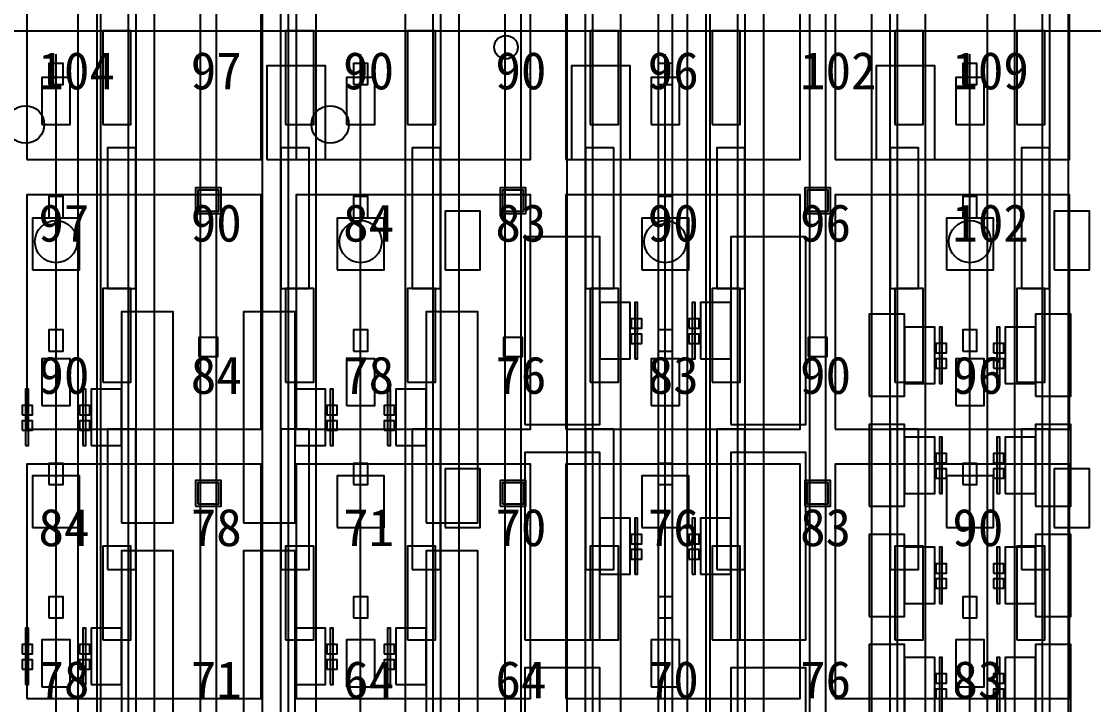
# Model space of a CAD drawing. Header units: metres. Extents: x -1640 to 1560, y -268 to 2338.
# Drawn here: x 228.78 to 274.52, y 1353.24 to 1382.4 of the extents above; entities that cross this region are included whole.
import ezdxf

# ---------------------------------------------------------------- set-up
doc = ezdxf.new("R2010")
doc.units = ezdxf.units.M
for name, color, linetype in [('1F_CHL', 4, 'Continuous'), ('1F_PUMP', 2, 'Continuous'), ('1F_SCR', 3, 'Continuous'), ('1F_STRUCT_COLUMN', 8, 'Continuous'), ('2F_CSF_LATERAL_RACK_CONCEPT', 9, 'Continuous'), ('2F_RFG', 5, 'Continuous'), ('2F_STRUCT_COLUMN', 8, 'Continuous'), ('2F_VMB', 6, 'Continuous'), ('3F_CLEANROOM_OVERHEAD_PIPE_DUCT_CONCEPT', 9, 'Continuous'), ('3F_EHS_EGRESS_DIST_M', 2, 'Continuous'), ('3F_EHS_EXTINGUISHER_HYDRANT_CABINET_CONCEPT', 1, 'Continuous'), ('3F_EHS_GAS_DETECTOR', 6, 'Continuous'), ('3F_EHS_SAFETY_SHOWER_EYEWASH_CONCEPT', 3, 'Continuous'), ('3F_FOUP', 5, 'Continuous'), ('3F_IMP', 1, 'Continuous'), ('3F_METRO', 2, 'Continuous'), ('3F_OHT', 9, 'Continuous'), ('3F_OHTV', 1, 'Continuous'), ('3F_STK', 3, 'Continuous'), ('3F_STRUCT_COLUMN', 8, 'Continuous'), ('3F_TBAR', 6, 'Continuous'), ('3F_WET', 6, 'Continuous'), ('4F_FFU', 1, 'Continuous'), ('4F_STRUCT_PLENUM_TRUSS_CONCEPT', 9, 'Continuous'), ('5F_CHL', 4, 'Continuous'), ('5F_PUMP', 2, 'Continuous'), ('5F_SCR', 3, 'Continuous'), ('5F_STRUCT_COLUMN', 8, 'Continuous'), ('6F_CSF_LATERAL_RACK_CONCEPT', 9, 'Continuous'), ('6F_RFG', 5, 'Continuous'), ('6F_STRUCT_COLUMN', 8, 'Continuous'), ('6F_VMB', 6, 'Continuous'), ('7F_CLEANROOM_OVERHEAD_PIPE_DUCT_CONCEPT', 9, 'Continuous'), ('7F_EHS_EGRESS_DIST_M', 2, 'Continuous'), ('7F_EHS_EXTINGUISHER_HYDRANT_CABINET_CONCEPT', 1, 'Continuous'), ('7F_EHS_GAS_DETECTOR', 6, 'Continuous'), ('7F_EHS_SAFETY_SHOWER_EYEWASH_CONCEPT', 3, 'Continuous'), ('7F_FOUP', 5, 'Continuous'), ('7F_IMP', 1, 'Continuous'), ('7F_METRO', 2, 'Continuous'), ('7F_OHT', 9, 'Continuous'), ('7F_OHTV', 1, 'Continuous'), ('7F_STK', 3, 'Continuous'), ('7F_STRUCT_COLUMN', 8, 'Continuous'), ('7F_TBAR', 6, 'Continuous'), ('7F_WET', 6, 'Continuous'), ('8F_FFU', 1, 'Continuous'), ('8F_STRUCT_PLENUM_TRUSS_CONCEPT', 9, 'Continuous'), ('EHS_TREATED_EXHAUST', 30, 'Continuous'), ('UTIL_ELEC.LV_CONCEPT', 2, 'Continuous'), ('UTIL_PCW.R_CONCEPT', 1, 'Continuous'), ('UTIL_PCW.S_CONCEPT', 6, 'Continuous')]:
    doc.layers.add(name, color=color, linetype=linetype)

msp = doc.modelspace()

# ---------------------------------------------------------------- linework, layer by layer
at = {"layer": '1F_CHL'}
for points in [[(246.85, 1371.8), (248.35, 1371.8), (248.35, 1374.3), (246.85, 1374.3)], [(272.85, 1371.8), (274.35, 1371.8), (274.35, 1374.3), (272.85, 1374.3)], [(246.85, 1360.8), (248.35, 1360.8), (248.35, 1363.3), (246.85, 1363.3)], [(272.85, 1360.8), (274.35, 1360.8), (274.35, 1363.3), (272.85, 1363.3)]]:
    msp.add_lwpolyline(points, close=True, dxfattribs=at)
at = {"layer": '1F_PUMP'}
for points in [[(232.25, 1378), (233.45, 1378), (233.45, 1382), (232.25, 1382)], [(240.05, 1378), (241.25, 1378), (241.25, 1382), (240.05, 1382)], [(245.25, 1378), (246.45, 1378), (246.45, 1382), (245.25, 1382)], [(253.05, 1378), (254.25, 1378), (254.25, 1382), (253.05, 1382)], [(258.25, 1378), (259.45, 1378), (259.45, 1382), (258.25, 1382)], [(266.05, 1378), (267.25, 1378), (267.25, 1382), (266.05, 1382)], [(271.25, 1378), (272.45, 1378), (272.45, 1382), (271.25, 1382)], [(232.25, 1367), (233.45, 1367), (233.45, 1371), (232.25, 1371)], [(240.05, 1367), (241.25, 1367), (241.25, 1371), (240.05, 1371)], [(245.25, 1367), (246.45, 1367), (246.45, 1371), (245.25, 1371)], [(253.05, 1367), (254.25, 1367), (254.25, 1371), (253.05, 1371)], [(258.25, 1367), (259.45, 1367), (259.45, 1371), (258.25, 1371)], [(266.05, 1367), (267.25, 1367), (267.25, 1371), (266.05, 1371)], [(271.25, 1367), (272.45, 1367), (272.45, 1371), (271.25, 1371)], [(232.25, 1356), (233.45, 1356), (233.45, 1360), (232.25, 1360)], [(240.05, 1356), (241.25, 1356), (241.25, 1360), (240.05, 1360)], [(245.25, 1356), (246.45, 1356), (246.45, 1360), (245.25, 1360)], [(253.05, 1356), (254.25, 1356), (254.25, 1360), (253.05, 1360)], [(258.25, 1356), (259.45, 1356), (259.45, 1360), (258.25, 1360)], [(266.05, 1356), (267.25, 1356), (267.25, 1360), (266.05, 1360)], [(271.25, 1356), (272.45, 1356), (272.45, 1360), (271.25, 1360)]]:
    msp.add_lwpolyline(points, close=True, dxfattribs=at)
at = {"layer": '1F_SCR'}
for points in [[(229.25, 1371.8), (231.25, 1371.8), (231.25, 1374), (229.25, 1374)], [(242.25, 1371.8), (244.25, 1371.8), (244.25, 1374), (242.25, 1374)], [(255.25, 1371.8), (257.25, 1371.8), (257.25, 1374), (255.25, 1374)], [(268.25, 1371.8), (270.25, 1371.8), (270.25, 1374), (268.25, 1374)], [(229.25, 1360.8), (231.25, 1360.8), (231.25, 1363), (229.25, 1363)], [(242.25, 1360.8), (244.25, 1360.8), (244.25, 1363), (242.25, 1363)], [(255.25, 1360.8), (257.25, 1360.8), (257.25, 1363), (255.25, 1363)], [(268.25, 1360.8), (270.25, 1360.8), (270.25, 1363), (268.25, 1363)]]:
    msp.add_lwpolyline(points, close=True, dxfattribs=at)
at = {"layer": '1F_STRUCT_COLUMN'}
for points in [[(236.2, 1374.2), (237.3, 1374.2), (237.3, 1375.3), (236.2, 1375.3)], [(249.2, 1374.2), (250.3, 1374.2), (250.3, 1375.3), (249.2, 1375.3)], [(262.2, 1374.2), (263.3, 1374.2), (263.3, 1375.3), (262.2, 1375.3)], [(236.2, 1361.7), (237.3, 1361.7), (237.3, 1362.8), (236.2, 1362.8)], [(249.2, 1361.7), (250.3, 1361.7), (250.3, 1362.8), (249.2, 1362.8)], [(262.2, 1361.7), (263.3, 1361.7), (263.3, 1362.8), (262.2, 1362.8)]]:
    msp.add_lwpolyline(points, close=True, dxfattribs=at)
at = {"layer": '2F_CSF_LATERAL_RACK_CONCEPT'}
for points in [[(233.65, 1310), (234.45, 1310), (234.45, 1460), (233.65, 1460)], [(239.05, 1310), (239.85, 1310), (239.85, 1460), (239.05, 1460)], [(246.65, 1310), (247.45, 1310), (247.45, 1460), (246.65, 1460)], [(252.05, 1310), (252.85, 1310), (252.85, 1460), (252.05, 1460)], [(259.65, 1310), (260.45, 1310), (260.45, 1460), (259.65, 1460)], [(265.05, 1310), (265.85, 1310), (265.85, 1460), (265.05, 1460)], [(272.65, 1310), (273.45, 1310), (273.45, 1460), (272.65, 1460)]]:
    msp.add_lwpolyline(points, close=True, dxfattribs=at)
at = {"layer": '2F_RFG'}
for points in [[(232.45, 1371), (233.65, 1371), (233.65, 1377), (232.45, 1377)], [(239.85, 1371), (241.05, 1371), (241.05, 1377), (239.85, 1377)], [(245.45, 1371), (246.65, 1371), (246.65, 1377), (245.45, 1377)], [(252.85, 1371), (254.05, 1371), (254.05, 1377), (252.85, 1377)], [(258.45, 1371), (259.65, 1371), (259.65, 1377), (258.45, 1377)], [(265.85, 1371), (267.05, 1371), (267.05, 1377), (265.85, 1377)], [(271.45, 1371), (272.65, 1371), (272.65, 1377), (271.45, 1377)], [(232.45, 1359), (233.65, 1359), (233.65, 1365), (232.45, 1365)], [(239.85, 1359), (241.05, 1359), (241.05, 1365), (239.85, 1365)], [(245.45, 1359), (246.65, 1359), (246.65, 1365), (245.45, 1365)], [(252.85, 1359), (254.05, 1359), (254.05, 1365), (252.85, 1365)], [(258.45, 1359), (259.65, 1359), (259.65, 1365), (258.45, 1365)], [(265.85, 1359), (267.05, 1359), (267.05, 1365), (265.85, 1365)], [(271.45, 1359), (272.65, 1359), (272.65, 1365), (271.45, 1365)]]:
    msp.add_lwpolyline(points, close=True, dxfattribs=at)
at = {"layer": '2F_STRUCT_COLUMN'}
for points in [[(236.3, 1374.3), (237.2, 1374.3), (237.2, 1375.2), (236.3, 1375.2)], [(249.3, 1374.3), (250.2, 1374.3), (250.2, 1375.2), (249.3, 1375.2)], [(262.3, 1374.3), (263.2, 1374.3), (263.2, 1375.2), (262.3, 1375.2)], [(236.3, 1361.8), (237.2, 1361.8), (237.2, 1362.7), (236.3, 1362.7)], [(249.3, 1361.8), (250.2, 1361.8), (250.2, 1362.7), (249.3, 1362.7)], [(262.3, 1361.8), (263.2, 1361.8), (263.2, 1362.7), (262.3, 1362.7)]]:
    msp.add_lwpolyline(points, close=True, dxfattribs=at)
at = {"layer": '2F_VMB'}
for points in [[(229.65, 1378), (230.85, 1378), (230.85, 1380), (229.65, 1380)], [(242.65, 1378), (243.85, 1378), (243.85, 1380), (242.65, 1380)], [(255.65, 1378), (256.85, 1378), (256.85, 1380), (255.65, 1380)], [(268.65, 1378), (269.85, 1378), (269.85, 1380), (268.65, 1380)], [(229.65, 1366), (230.85, 1366), (230.85, 1368), (229.65, 1368)], [(242.65, 1366), (243.85, 1366), (243.85, 1368), (242.65, 1368)], [(255.65, 1366), (256.85, 1366), (256.85, 1368), (255.65, 1368)], [(268.65, 1366), (269.85, 1366), (269.85, 1368), (268.65, 1368)], [(229.65, 1354), (230.85, 1354), (230.85, 1356), (229.65, 1356)], [(242.65, 1354), (243.85, 1354), (243.85, 1356), (242.65, 1356)], [(255.65, 1354), (256.85, 1354), (256.85, 1356), (255.65, 1356)], [(268.65, 1354), (269.85, 1354), (269.85, 1356), (268.65, 1356)]]:
    msp.add_lwpolyline(points, close=True, dxfattribs=at)
at = {"layer": '3F_CLEANROOM_OVERHEAD_PIPE_DUCT_CONCEPT'}
for points in [[(232.15, 1309), (233.35, 1309), (233.35, 1461), (232.15, 1461)], [(240.15, 1309), (241.35, 1309), (241.35, 1461), (240.15, 1461)], [(245.15, 1309), (246.35, 1309), (246.35, 1461), (245.15, 1461)], [(253.15, 1309), (254.35, 1309), (254.35, 1461), (253.15, 1461)], [(258.15, 1309), (259.35, 1309), (259.35, 1461), (258.15, 1461)], [(266.15, 1309), (267.35, 1309), (267.35, 1461), (266.15, 1461)], [(271.15, 1309), (272.35, 1309), (272.35, 1461), (271.15, 1461)]]:
    msp.add_lwpolyline(points, close=True, dxfattribs=at)
at = {"layer": '3F_EHS_EXTINGUISHER_HYDRANT_CABINET_CONCEPT'}
msp.add_circle((249.45, 1381.3), 0.5, dxfattribs=at)
at = {"layer": '3F_EHS_GAS_DETECTOR'}
for centre in [(230.25, 1373), (243.25, 1373), (256.25, 1373), (269.25, 1373)]:
    msp.add_circle(centre, 0.9, dxfattribs=at)
at = {"layer": '3F_EHS_SAFETY_SHOWER_EYEWASH_CONCEPT'}
for centre in [(228.95, 1378), (241.95, 1378)]:
    msp.add_circle(centre, 0.8, dxfattribs=at)
at = {"layer": '3F_FOUP'}
for points in [[(254.8, 1369.3), (255.25, 1369.3), (255.25, 1369.7), (254.8, 1369.7)], [(257.25, 1369.3), (257.7, 1369.3), (257.7, 1369.7), (257.25, 1369.7)], [(254.8, 1368.65), (255.25, 1368.65), (255.25, 1369.05), (254.8, 1369.05)], [(257.25, 1368.65), (257.7, 1368.65), (257.7, 1369.05), (257.25, 1369.05)], [(267.8, 1368.25), (268.25, 1368.25), (268.25, 1368.65), (267.8, 1368.65)], [(270.25, 1368.25), (270.7, 1368.25), (270.7, 1368.65), (270.25, 1368.65)], [(267.8, 1367.6), (268.25, 1367.6), (268.25, 1368), (267.8, 1368)], [(270.25, 1367.6), (270.7, 1367.6), (270.7, 1368), (270.25, 1368)], [(228.8, 1365.6), (229.25, 1365.6), (229.25, 1366), (228.8, 1366)], [(231.25, 1365.6), (231.7, 1365.6), (231.7, 1366), (231.25, 1366)], [(241.8, 1365.6), (242.25, 1365.6), (242.25, 1366), (241.8, 1366)], [(244.25, 1365.6), (244.7, 1365.6), (244.7, 1366), (244.25, 1366)], [(228.8, 1364.95), (229.25, 1364.95), (229.25, 1365.35), (228.8, 1365.35)], [(231.25, 1364.95), (231.7, 1364.95), (231.7, 1365.35), (231.25, 1365.35)], [(241.8, 1364.95), (242.25, 1364.95), (242.25, 1365.35), (241.8, 1365.35)], [(244.25, 1364.95), (244.7, 1364.95), (244.7, 1365.35), (244.25, 1365.35)], [(267.8, 1363.55), (268.25, 1363.55), (268.25, 1363.95), (267.8, 1363.95)], [(270.25, 1363.55), (270.7, 1363.55), (270.7, 1363.95), (270.25, 1363.95)], [(267.8, 1362.9), (268.25, 1362.9), (268.25, 1363.3), (267.8, 1363.3)], [(270.25, 1362.9), (270.7, 1362.9), (270.7, 1363.3), (270.25, 1363.3)], [(254.8, 1360.1), (255.25, 1360.1), (255.25, 1360.5), (254.8, 1360.5)], [(257.25, 1360.1), (257.7, 1360.1), (257.7, 1360.5), (257.25, 1360.5)], [(254.8, 1359.45), (255.25, 1359.45), (255.25, 1359.85), (254.8, 1359.85)], [(257.25, 1359.45), (257.7, 1359.45), (257.7, 1359.85), (257.25, 1359.85)], [(267.8, 1358.85), (268.25, 1358.85), (268.25, 1359.25), (267.8, 1359.25)], [(270.25, 1358.85), (270.7, 1358.85), (270.7, 1359.25), (270.25, 1359.25)], [(267.8, 1358.2), (268.25, 1358.2), (268.25, 1358.6), (267.8, 1358.6)], [(270.25, 1358.2), (270.7, 1358.2), (270.7, 1358.6), (270.25, 1358.6)], [(228.8, 1355.4), (229.25, 1355.4), (229.25, 1355.8), (228.8, 1355.8)], [(231.25, 1355.4), (231.7, 1355.4), (231.7, 1355.8), (231.25, 1355.8)], [(241.8, 1355.4), (242.25, 1355.4), (242.25, 1355.8), (241.8, 1355.8)], [(244.25, 1355.4), (244.7, 1355.4), (244.7, 1355.8), (244.25, 1355.8)], [(228.8, 1354.75), (229.25, 1354.75), (229.25, 1355.15), (228.8, 1355.15)], [(231.25, 1354.75), (231.7, 1354.75), (231.7, 1355.15), (231.25, 1355.15)], [(241.8, 1354.75), (242.25, 1354.75), (242.25, 1355.15), (241.8, 1355.15)], [(244.25, 1354.75), (244.7, 1354.75), (244.7, 1355.15), (244.25, 1355.15)], [(267.8, 1354.15), (268.25, 1354.15), (268.25, 1354.55), (267.8, 1354.55)], [(270.25, 1354.15), (270.7, 1354.15), (270.7, 1354.55), (270.25, 1354.55)], [(267.8, 1353.5), (268.25, 1353.5), (268.25, 1353.9), (267.8, 1353.9)], [(270.25, 1353.5), (270.7, 1353.5), (270.7, 1353.9), (270.25, 1353.9)]]:
    msp.add_lwpolyline(points, close=True, dxfattribs=at)
at = {"layer": '3F_IMP'}
for points in [[(250.25, 1365.2), (253.45, 1365.2), (253.45, 1373.2), (250.25, 1373.2)], [(259.05, 1365.2), (262.25, 1365.2), (262.25, 1373.2), (259.05, 1373.2)], [(253.45, 1368), (254.75, 1368), (254.75, 1370.4), (253.45, 1370.4)], [(257.75, 1368), (259.05, 1368), (259.05, 1370.4), (257.75, 1370.4)], [(250.25, 1356), (253.45, 1356), (253.45, 1364), (250.25, 1364)], [(259.05, 1356), (262.25, 1356), (262.25, 1364), (259.05, 1364)], [(253.45, 1358.8), (254.75, 1358.8), (254.75, 1361.2), (253.45, 1361.2)], [(257.75, 1358.8), (259.05, 1358.8), (259.05, 1361.2), (257.75, 1361.2)], [(250.25, 1346.8), (253.45, 1346.8), (253.45, 1354.8), (250.25, 1354.8)], [(259.05, 1346.8), (262.25, 1346.8), (262.25, 1354.8), (259.05, 1354.8)]]:
    msp.add_lwpolyline(points, close=True, dxfattribs=at)
at = {"layer": '3F_METRO'}
for points in [[(264.95, 1366.4), (266.45, 1366.4), (266.45, 1369.9), (264.95, 1369.9)], [(272.05, 1366.4), (273.55, 1366.4), (273.55, 1369.9), (272.05, 1369.9)], [(266.45, 1366.95), (267.75, 1366.95), (267.75, 1369.35), (266.45, 1369.35)], [(270.75, 1366.95), (272.05, 1366.95), (272.05, 1369.35), (270.75, 1369.35)], [(264.95, 1361.7), (266.45, 1361.7), (266.45, 1365.2), (264.95, 1365.2)], [(272.05, 1361.7), (273.55, 1361.7), (273.55, 1365.2), (272.05, 1365.2)], [(266.45, 1362.25), (267.75, 1362.25), (267.75, 1364.65), (266.45, 1364.65)], [(270.75, 1362.25), (272.05, 1362.25), (272.05, 1364.65), (270.75, 1364.65)], [(264.95, 1357), (266.45, 1357), (266.45, 1360.5), (264.95, 1360.5)], [(272.05, 1357), (273.55, 1357), (273.55, 1360.5), (272.05, 1360.5)], [(266.45, 1357.55), (267.75, 1357.55), (267.75, 1359.95), (266.45, 1359.95)], [(270.75, 1357.55), (272.05, 1357.55), (272.05, 1359.95), (270.75, 1359.95)], [(264.95, 1352.3), (266.45, 1352.3), (266.45, 1355.8), (264.95, 1355.8)], [(272.05, 1352.3), (273.55, 1352.3), (273.55, 1355.8), (272.05, 1355.8)], [(266.45, 1352.85), (267.75, 1352.85), (267.75, 1355.25), (266.45, 1355.25)], [(270.75, 1352.85), (272.05, 1352.85), (272.05, 1355.25), (270.75, 1355.25)]]:
    msp.add_lwpolyline(points, close=True, dxfattribs=at)
at = {"layer": '3F_OHT'}
for p, q in [((230.25, 1309), (230.25, 1381)), ((243.25, 1309), (243.25, 1381)), ((256.25, 1309), (256.25, 1381)), ((269.25, 1309), (269.25, 1381))]:
    msp.add_line(p, q, dxfattribs=at)
at = {"layer": '3F_OHTV'}
for points in [[(229.95, 1379.71), (230.55, 1379.71), (230.55, 1380.61), (229.95, 1380.61)], [(242.95, 1379.71), (243.55, 1379.71), (243.55, 1380.61), (242.95, 1380.61)], [(255.95, 1379.71), (256.55, 1379.71), (256.55, 1380.61), (255.95, 1380.61)], [(268.95, 1379.71), (269.55, 1379.71), (269.55, 1380.61), (268.95, 1380.61)], [(229.95, 1374.02), (230.55, 1374.02), (230.55, 1374.92), (229.95, 1374.92)], [(242.95, 1374.02), (243.55, 1374.02), (243.55, 1374.92), (242.95, 1374.92)], [(255.95, 1374.02), (256.55, 1374.02), (256.55, 1374.92), (255.95, 1374.92)], [(268.95, 1374.02), (269.55, 1374.02), (269.55, 1374.92), (268.95, 1374.92)], [(229.95, 1368.33), (230.55, 1368.33), (230.55, 1369.23), (229.95, 1369.23)], [(242.95, 1368.33), (243.55, 1368.33), (243.55, 1369.23), (242.95, 1369.23)], [(255.95, 1368.33), (256.55, 1368.33), (256.55, 1369.23), (255.95, 1369.23)], [(268.95, 1368.33), (269.55, 1368.33), (269.55, 1369.23), (268.95, 1369.23)], [(229.95, 1362.63), (230.55, 1362.63), (230.55, 1363.53), (229.95, 1363.53)], [(242.95, 1362.63), (243.55, 1362.63), (243.55, 1363.53), (242.95, 1363.53)], [(255.95, 1362.63), (256.55, 1362.63), (256.55, 1363.53), (255.95, 1363.53)], [(268.95, 1362.63), (269.55, 1362.63), (269.55, 1363.53), (268.95, 1363.53)], [(229.95, 1356.94), (230.55, 1356.94), (230.55, 1357.84), (229.95, 1357.84)], [(242.95, 1356.94), (243.55, 1356.94), (243.55, 1357.84), (242.95, 1357.84)], [(255.95, 1356.94), (256.55, 1356.94), (256.55, 1357.84), (255.95, 1357.84)], [(268.95, 1356.94), (269.55, 1356.94), (269.55, 1357.84), (268.95, 1357.84)]]:
    msp.add_lwpolyline(points, close=True, dxfattribs=at)
at = {"layer": '3F_STK'}
for points in [[(239.25, 1376.5), (241.75, 1376.5), (241.75, 1380.5), (239.25, 1380.5)], [(252.25, 1376.5), (254.75, 1376.5), (254.75, 1380.5), (252.25, 1380.5)], [(265.25, 1376.5), (267.75, 1376.5), (267.75, 1380.5), (265.25, 1380.5)]]:
    msp.add_lwpolyline(points, close=True, dxfattribs=at)
at = {"layer": '3F_STRUCT_COLUMN'}
for points in [[(236.35, 1368.1), (237.15, 1368.1), (237.15, 1368.9), (236.35, 1368.9)], [(249.35, 1368.1), (250.15, 1368.1), (250.15, 1368.9), (249.35, 1368.9)], [(262.35, 1368.1), (263.15, 1368.1), (263.15, 1368.9), (262.35, 1368.9)]]:
    msp.add_lwpolyline(points, close=True, dxfattribs=at)
at = {"layer": '3F_TBAR'}
for points in [[(254.95, 1368), (255.07, 1368), (255.07, 1370.4), (254.95, 1370.4)], [(257.4, 1368), (257.52, 1368), (257.52, 1370.4), (257.4, 1370.4)], [(267.95, 1366.95), (268.07, 1366.95), (268.07, 1369.35), (267.95, 1369.35)], [(270.4, 1366.95), (270.52, 1366.95), (270.52, 1369.35), (270.4, 1369.35)], [(228.95, 1364.3), (229.07, 1364.3), (229.07, 1366.7), (228.95, 1366.7)], [(231.4, 1364.3), (231.52, 1364.3), (231.52, 1366.7), (231.4, 1366.7)], [(241.95, 1364.3), (242.07, 1364.3), (242.07, 1366.7), (241.95, 1366.7)], [(244.4, 1364.3), (244.52, 1364.3), (244.52, 1366.7), (244.4, 1366.7)], [(267.95, 1362.25), (268.07, 1362.25), (268.07, 1364.65), (267.95, 1364.65)], [(270.4, 1362.25), (270.52, 1362.25), (270.52, 1364.65), (270.4, 1364.65)], [(254.95, 1358.8), (255.07, 1358.8), (255.07, 1361.2), (254.95, 1361.2)], [(257.4, 1358.8), (257.52, 1358.8), (257.52, 1361.2), (257.4, 1361.2)], [(267.95, 1357.55), (268.07, 1357.55), (268.07, 1359.95), (267.95, 1359.95)], [(270.4, 1357.55), (270.52, 1357.55), (270.52, 1359.95), (270.4, 1359.95)], [(228.95, 1354.1), (229.07, 1354.1), (229.07, 1356.5), (228.95, 1356.5)], [(231.4, 1354.1), (231.52, 1354.1), (231.52, 1356.5), (231.4, 1356.5)], [(241.95, 1354.1), (242.07, 1354.1), (242.07, 1356.5), (241.95, 1356.5)], [(244.4, 1354.1), (244.52, 1354.1), (244.52, 1356.5), (244.4, 1356.5)], [(267.95, 1352.85), (268.07, 1352.85), (268.07, 1355.25), (267.95, 1355.25)], [(270.4, 1352.85), (270.52, 1352.85), (270.52, 1355.25), (270.4, 1355.25)]]:
    msp.add_lwpolyline(points, close=True, dxfattribs=at)
at = {"layer": '3F_WET'}
for points in [[(233.05, 1361), (235.25, 1361), (235.25, 1370), (233.05, 1370)], [(238.25, 1361), (240.45, 1361), (240.45, 1370), (238.25, 1370)], [(246.05, 1361), (248.25, 1361), (248.25, 1370), (246.05, 1370)], [(231.75, 1364.3), (233.05, 1364.3), (233.05, 1366.7), (231.75, 1366.7)], [(240.45, 1364.3), (241.75, 1364.3), (241.75, 1366.7), (240.45, 1366.7)], [(244.75, 1364.3), (246.05, 1364.3), (246.05, 1366.7), (244.75, 1366.7)], [(233.05, 1350.8), (235.25, 1350.8), (235.25, 1359.8), (233.05, 1359.8)], [(238.25, 1350.8), (240.45, 1350.8), (240.45, 1359.8), (238.25, 1359.8)], [(246.05, 1350.8), (248.25, 1350.8), (248.25, 1359.8), (246.05, 1359.8)], [(231.75, 1354.1), (233.05, 1354.1), (233.05, 1356.5), (231.75, 1356.5)], [(240.45, 1354.1), (241.75, 1354.1), (241.75, 1356.5), (240.45, 1356.5)], [(244.75, 1354.1), (246.05, 1354.1), (246.05, 1356.5), (244.75, 1356.5)]]:
    msp.add_lwpolyline(points, close=True, dxfattribs=at)
at = {"layer": '4F_FFU'}
for points in [[(229, 1376.5), (239, 1376.5), (239, 1386.5), (229, 1386.5)], [(240.5, 1376.5), (250.5, 1376.5), (250.5, 1386.5), (240.5, 1386.5)], [(252, 1376.5), (262, 1376.5), (262, 1386.5), (252, 1386.5)], [(263.5, 1376.5), (273.5, 1376.5), (273.5, 1386.5), (263.5, 1386.5)], [(229, 1365), (239, 1365), (239, 1375), (229, 1375)], [(240.5, 1365), (250.5, 1365), (250.5, 1375), (240.5, 1375)], [(252, 1365), (262, 1365), (262, 1375), (252, 1375)], [(263.5, 1365), (273.5, 1365), (273.5, 1375), (263.5, 1375)], [(229, 1353.5), (239, 1353.5), (239, 1363.5), (229, 1363.5)], [(240.5, 1353.5), (250.5, 1353.5), (250.5, 1363.5), (240.5, 1363.5)], [(252, 1353.5), (262, 1353.5), (262, 1363.5), (252, 1363.5)], [(263.5, 1353.5), (273.5, 1353.5), (273.5, 1363.5), (263.5, 1363.5)]]:
    msp.add_lwpolyline(points, close=True, dxfattribs=at)
at = {"layer": '4F_STRUCT_PLENUM_TRUSS_CONCEPT'}
for points in [[(236.4, 1306), (237.1, 1306), (237.1, 1464), (236.4, 1464)], [(249.4, 1306), (250.1, 1306), (250.1, 1464), (249.4, 1464)], [(262.4, 1306), (263.1, 1306), (263.1, 1464), (262.4, 1464)]]:
    msp.add_lwpolyline(points, close=True, dxfattribs=at)
at = {"layer": '5F_CHL'}
for points in [[(246.85, 1371.8), (248.35, 1371.8), (248.35, 1374.3), (246.85, 1374.3)], [(272.85, 1371.8), (274.35, 1371.8), (274.35, 1374.3), (272.85, 1374.3)], [(246.85, 1360.8), (248.35, 1360.8), (248.35, 1363.3), (246.85, 1363.3)], [(272.85, 1360.8), (274.35, 1360.8), (274.35, 1363.3), (272.85, 1363.3)]]:
    msp.add_lwpolyline(points, close=True, dxfattribs=at)
at = {"layer": '5F_PUMP'}
for points in [[(232.25, 1378), (233.45, 1378), (233.45, 1382), (232.25, 1382)], [(240.05, 1378), (241.25, 1378), (241.25, 1382), (240.05, 1382)], [(245.25, 1378), (246.45, 1378), (246.45, 1382), (245.25, 1382)], [(253.05, 1378), (254.25, 1378), (254.25, 1382), (253.05, 1382)], [(258.25, 1378), (259.45, 1378), (259.45, 1382), (258.25, 1382)], [(266.05, 1378), (267.25, 1378), (267.25, 1382), (266.05, 1382)], [(271.25, 1378), (272.45, 1378), (272.45, 1382), (271.25, 1382)], [(232.25, 1367), (233.45, 1367), (233.45, 1371), (232.25, 1371)], [(240.05, 1367), (241.25, 1367), (241.25, 1371), (240.05, 1371)], [(245.25, 1367), (246.45, 1367), (246.45, 1371), (245.25, 1371)], [(253.05, 1367), (254.25, 1367), (254.25, 1371), (253.05, 1371)], [(258.25, 1367), (259.45, 1367), (259.45, 1371), (258.25, 1371)], [(266.05, 1367), (267.25, 1367), (267.25, 1371), (266.05, 1371)], [(271.25, 1367), (272.45, 1367), (272.45, 1371), (271.25, 1371)], [(232.25, 1356), (233.45, 1356), (233.45, 1360), (232.25, 1360)], [(240.05, 1356), (241.25, 1356), (241.25, 1360), (240.05, 1360)], [(245.25, 1356), (246.45, 1356), (246.45, 1360), (245.25, 1360)], [(253.05, 1356), (254.25, 1356), (254.25, 1360), (253.05, 1360)], [(258.25, 1356), (259.45, 1356), (259.45, 1360), (258.25, 1360)], [(266.05, 1356), (267.25, 1356), (267.25, 1360), (266.05, 1360)], [(271.25, 1356), (272.45, 1356), (272.45, 1360), (271.25, 1360)]]:
    msp.add_lwpolyline(points, close=True, dxfattribs=at)
at = {"layer": '5F_SCR'}
for points in [[(229.25, 1371.8), (231.25, 1371.8), (231.25, 1374), (229.25, 1374)], [(242.25, 1371.8), (244.25, 1371.8), (244.25, 1374), (242.25, 1374)], [(255.25, 1371.8), (257.25, 1371.8), (257.25, 1374), (255.25, 1374)], [(268.25, 1371.8), (270.25, 1371.8), (270.25, 1374), (268.25, 1374)], [(229.25, 1360.8), (231.25, 1360.8), (231.25, 1363), (229.25, 1363)], [(242.25, 1360.8), (244.25, 1360.8), (244.25, 1363), (242.25, 1363)], [(255.25, 1360.8), (257.25, 1360.8), (257.25, 1363), (255.25, 1363)], [(268.25, 1360.8), (270.25, 1360.8), (270.25, 1363), (268.25, 1363)]]:
    msp.add_lwpolyline(points, close=True, dxfattribs=at)
at = {"layer": '5F_STRUCT_COLUMN'}
for points in [[(236.2, 1374.2), (237.3, 1374.2), (237.3, 1375.3), (236.2, 1375.3)], [(249.2, 1374.2), (250.3, 1374.2), (250.3, 1375.3), (249.2, 1375.3)], [(262.2, 1374.2), (263.3, 1374.2), (263.3, 1375.3), (262.2, 1375.3)], [(236.2, 1361.7), (237.3, 1361.7), (237.3, 1362.8), (236.2, 1362.8)], [(249.2, 1361.7), (250.3, 1361.7), (250.3, 1362.8), (249.2, 1362.8)], [(262.2, 1361.7), (263.3, 1361.7), (263.3, 1362.8), (262.2, 1362.8)]]:
    msp.add_lwpolyline(points, close=True, dxfattribs=at)
at = {"layer": '6F_CSF_LATERAL_RACK_CONCEPT'}
for points in [[(233.65, 1310), (234.45, 1310), (234.45, 1460), (233.65, 1460)], [(239.05, 1310), (239.85, 1310), (239.85, 1460), (239.05, 1460)], [(246.65, 1310), (247.45, 1310), (247.45, 1460), (246.65, 1460)], [(252.05, 1310), (252.85, 1310), (252.85, 1460), (252.05, 1460)], [(259.65, 1310), (260.45, 1310), (260.45, 1460), (259.65, 1460)], [(265.05, 1310), (265.85, 1310), (265.85, 1460), (265.05, 1460)], [(272.65, 1310), (273.45, 1310), (273.45, 1460), (272.65, 1460)]]:
    msp.add_lwpolyline(points, close=True, dxfattribs=at)
at = {"layer": '6F_RFG'}
for points in [[(232.45, 1371), (233.65, 1371), (233.65, 1377), (232.45, 1377)], [(239.85, 1371), (241.05, 1371), (241.05, 1377), (239.85, 1377)], [(245.45, 1371), (246.65, 1371), (246.65, 1377), (245.45, 1377)], [(252.85, 1371), (254.05, 1371), (254.05, 1377), (252.85, 1377)], [(258.45, 1371), (259.65, 1371), (259.65, 1377), (258.45, 1377)], [(265.85, 1371), (267.05, 1371), (267.05, 1377), (265.85, 1377)], [(271.45, 1371), (272.65, 1371), (272.65, 1377), (271.45, 1377)], [(232.45, 1359), (233.65, 1359), (233.65, 1365), (232.45, 1365)], [(239.85, 1359), (241.05, 1359), (241.05, 1365), (239.85, 1365)], [(245.45, 1359), (246.65, 1359), (246.65, 1365), (245.45, 1365)], [(252.85, 1359), (254.05, 1359), (254.05, 1365), (252.85, 1365)], [(258.45, 1359), (259.65, 1359), (259.65, 1365), (258.45, 1365)], [(265.85, 1359), (267.05, 1359), (267.05, 1365), (265.85, 1365)], [(271.45, 1359), (272.65, 1359), (272.65, 1365), (271.45, 1365)]]:
    msp.add_lwpolyline(points, close=True, dxfattribs=at)
at = {"layer": '6F_STRUCT_COLUMN'}
for points in [[(236.3, 1374.3), (237.2, 1374.3), (237.2, 1375.2), (236.3, 1375.2)], [(249.3, 1374.3), (250.2, 1374.3), (250.2, 1375.2), (249.3, 1375.2)], [(262.3, 1374.3), (263.2, 1374.3), (263.2, 1375.2), (262.3, 1375.2)], [(236.3, 1361.8), (237.2, 1361.8), (237.2, 1362.7), (236.3, 1362.7)], [(249.3, 1361.8), (250.2, 1361.8), (250.2, 1362.7), (249.3, 1362.7)], [(262.3, 1361.8), (263.2, 1361.8), (263.2, 1362.7), (262.3, 1362.7)]]:
    msp.add_lwpolyline(points, close=True, dxfattribs=at)
at = {"layer": '6F_VMB'}
for points in [[(229.65, 1378), (230.85, 1378), (230.85, 1380), (229.65, 1380)], [(242.65, 1378), (243.85, 1378), (243.85, 1380), (242.65, 1380)], [(255.65, 1378), (256.85, 1378), (256.85, 1380), (255.65, 1380)], [(268.65, 1378), (269.85, 1378), (269.85, 1380), (268.65, 1380)], [(229.65, 1366), (230.85, 1366), (230.85, 1368), (229.65, 1368)], [(242.65, 1366), (243.85, 1366), (243.85, 1368), (242.65, 1368)], [(255.65, 1366), (256.85, 1366), (256.85, 1368), (255.65, 1368)], [(268.65, 1366), (269.85, 1366), (269.85, 1368), (268.65, 1368)], [(229.65, 1354), (230.85, 1354), (230.85, 1356), (229.65, 1356)], [(242.65, 1354), (243.85, 1354), (243.85, 1356), (242.65, 1356)], [(255.65, 1354), (256.85, 1354), (256.85, 1356), (255.65, 1356)], [(268.65, 1354), (269.85, 1354), (269.85, 1356), (268.65, 1356)]]:
    msp.add_lwpolyline(points, close=True, dxfattribs=at)
at = {"layer": '7F_CLEANROOM_OVERHEAD_PIPE_DUCT_CONCEPT'}
for points in [[(232.15, 1309), (233.35, 1309), (233.35, 1461), (232.15, 1461)], [(240.15, 1309), (241.35, 1309), (241.35, 1461), (240.15, 1461)], [(245.15, 1309), (246.35, 1309), (246.35, 1461), (245.15, 1461)], [(253.15, 1309), (254.35, 1309), (254.35, 1461), (253.15, 1461)], [(258.15, 1309), (259.35, 1309), (259.35, 1461), (258.15, 1461)], [(266.15, 1309), (267.35, 1309), (267.35, 1461), (266.15, 1461)], [(271.15, 1309), (272.35, 1309), (272.35, 1461), (271.15, 1461)]]:
    msp.add_lwpolyline(points, close=True, dxfattribs=at)
at = {"layer": '7F_EHS_EXTINGUISHER_HYDRANT_CABINET_CONCEPT'}
msp.add_circle((249.45, 1381.3), 0.5, dxfattribs=at)
at = {"layer": '7F_EHS_GAS_DETECTOR'}
for centre in [(230.25, 1373), (243.25, 1373), (256.25, 1373), (269.25, 1373)]:
    msp.add_circle(centre, 0.9, dxfattribs=at)
at = {"layer": '7F_EHS_SAFETY_SHOWER_EYEWASH_CONCEPT'}
for centre in [(228.95, 1378), (241.95, 1378)]:
    msp.add_circle(centre, 0.8, dxfattribs=at)
at = {"layer": '7F_FOUP'}
for points in [[(254.8, 1369.3), (255.25, 1369.3), (255.25, 1369.7), (254.8, 1369.7)], [(257.25, 1369.3), (257.7, 1369.3), (257.7, 1369.7), (257.25, 1369.7)], [(254.8, 1368.65), (255.25, 1368.65), (255.25, 1369.05), (254.8, 1369.05)], [(257.25, 1368.65), (257.7, 1368.65), (257.7, 1369.05), (257.25, 1369.05)], [(267.8, 1368.25), (268.25, 1368.25), (268.25, 1368.65), (267.8, 1368.65)], [(270.25, 1368.25), (270.7, 1368.25), (270.7, 1368.65), (270.25, 1368.65)], [(267.8, 1367.6), (268.25, 1367.6), (268.25, 1368), (267.8, 1368)], [(270.25, 1367.6), (270.7, 1367.6), (270.7, 1368), (270.25, 1368)], [(228.8, 1365.6), (229.25, 1365.6), (229.25, 1366), (228.8, 1366)], [(231.25, 1365.6), (231.7, 1365.6), (231.7, 1366), (231.25, 1366)], [(241.8, 1365.6), (242.25, 1365.6), (242.25, 1366), (241.8, 1366)], [(244.25, 1365.6), (244.7, 1365.6), (244.7, 1366), (244.25, 1366)], [(228.8, 1364.95), (229.25, 1364.95), (229.25, 1365.35), (228.8, 1365.35)], [(231.25, 1364.95), (231.7, 1364.95), (231.7, 1365.35), (231.25, 1365.35)], [(241.8, 1364.95), (242.25, 1364.95), (242.25, 1365.35), (241.8, 1365.35)], [(244.25, 1364.95), (244.7, 1364.95), (244.7, 1365.35), (244.25, 1365.35)], [(267.8, 1363.55), (268.25, 1363.55), (268.25, 1363.95), (267.8, 1363.95)], [(270.25, 1363.55), (270.7, 1363.55), (270.7, 1363.95), (270.25, 1363.95)], [(267.8, 1362.9), (268.25, 1362.9), (268.25, 1363.3), (267.8, 1363.3)], [(270.25, 1362.9), (270.7, 1362.9), (270.7, 1363.3), (270.25, 1363.3)], [(254.8, 1360.1), (255.25, 1360.1), (255.25, 1360.5), (254.8, 1360.5)], [(257.25, 1360.1), (257.7, 1360.1), (257.7, 1360.5), (257.25, 1360.5)], [(254.8, 1359.45), (255.25, 1359.45), (255.25, 1359.85), (254.8, 1359.85)], [(257.25, 1359.45), (257.7, 1359.45), (257.7, 1359.85), (257.25, 1359.85)], [(267.8, 1358.85), (268.25, 1358.85), (268.25, 1359.25), (267.8, 1359.25)], [(270.25, 1358.85), (270.7, 1358.85), (270.7, 1359.25), (270.25, 1359.25)], [(267.8, 1358.2), (268.25, 1358.2), (268.25, 1358.6), (267.8, 1358.6)], [(270.25, 1358.2), (270.7, 1358.2), (270.7, 1358.6), (270.25, 1358.6)], [(228.8, 1355.4), (229.25, 1355.4), (229.25, 1355.8), (228.8, 1355.8)], [(231.25, 1355.4), (231.7, 1355.4), (231.7, 1355.8), (231.25, 1355.8)], [(241.8, 1355.4), (242.25, 1355.4), (242.25, 1355.8), (241.8, 1355.8)], [(244.25, 1355.4), (244.7, 1355.4), (244.7, 1355.8), (244.25, 1355.8)], [(228.8, 1354.75), (229.25, 1354.75), (229.25, 1355.15), (228.8, 1355.15)], [(231.25, 1354.75), (231.7, 1354.75), (231.7, 1355.15), (231.25, 1355.15)], [(241.8, 1354.75), (242.25, 1354.75), (242.25, 1355.15), (241.8, 1355.15)], [(244.25, 1354.75), (244.7, 1354.75), (244.7, 1355.15), (244.25, 1355.15)], [(267.8, 1354.15), (268.25, 1354.15), (268.25, 1354.55), (267.8, 1354.55)], [(270.25, 1354.15), (270.7, 1354.15), (270.7, 1354.55), (270.25, 1354.55)], [(267.8, 1353.5), (268.25, 1353.5), (268.25, 1353.9), (267.8, 1353.9)], [(270.25, 1353.5), (270.7, 1353.5), (270.7, 1353.9), (270.25, 1353.9)]]:
    msp.add_lwpolyline(points, close=True, dxfattribs=at)
at = {"layer": '7F_IMP'}
for points in [[(250.25, 1365.2), (253.45, 1365.2), (253.45, 1373.2), (250.25, 1373.2)], [(259.05, 1365.2), (262.25, 1365.2), (262.25, 1373.2), (259.05, 1373.2)], [(253.45, 1368), (254.75, 1368), (254.75, 1370.4), (253.45, 1370.4)], [(257.75, 1368), (259.05, 1368), (259.05, 1370.4), (257.75, 1370.4)], [(250.25, 1356), (253.45, 1356), (253.45, 1364), (250.25, 1364)], [(259.05, 1356), (262.25, 1356), (262.25, 1364), (259.05, 1364)], [(253.45, 1358.8), (254.75, 1358.8), (254.75, 1361.2), (253.45, 1361.2)], [(257.75, 1358.8), (259.05, 1358.8), (259.05, 1361.2), (257.75, 1361.2)], [(250.25, 1346.8), (253.45, 1346.8), (253.45, 1354.8), (250.25, 1354.8)], [(259.05, 1346.8), (262.25, 1346.8), (262.25, 1354.8), (259.05, 1354.8)]]:
    msp.add_lwpolyline(points, close=True, dxfattribs=at)
at = {"layer": '7F_METRO'}
for points in [[(264.95, 1366.4), (266.45, 1366.4), (266.45, 1369.9), (264.95, 1369.9)], [(272.05, 1366.4), (273.55, 1366.4), (273.55, 1369.9), (272.05, 1369.9)], [(266.45, 1366.95), (267.75, 1366.95), (267.75, 1369.35), (266.45, 1369.35)], [(270.75, 1366.95), (272.05, 1366.95), (272.05, 1369.35), (270.75, 1369.35)], [(264.95, 1361.7), (266.45, 1361.7), (266.45, 1365.2), (264.95, 1365.2)], [(272.05, 1361.7), (273.55, 1361.7), (273.55, 1365.2), (272.05, 1365.2)], [(266.45, 1362.25), (267.75, 1362.25), (267.75, 1364.65), (266.45, 1364.65)], [(270.75, 1362.25), (272.05, 1362.25), (272.05, 1364.65), (270.75, 1364.65)], [(264.95, 1357), (266.45, 1357), (266.45, 1360.5), (264.95, 1360.5)], [(272.05, 1357), (273.55, 1357), (273.55, 1360.5), (272.05, 1360.5)], [(266.45, 1357.55), (267.75, 1357.55), (267.75, 1359.95), (266.45, 1359.95)], [(270.75, 1357.55), (272.05, 1357.55), (272.05, 1359.95), (270.75, 1359.95)], [(264.95, 1352.3), (266.45, 1352.3), (266.45, 1355.8), (264.95, 1355.8)], [(272.05, 1352.3), (273.55, 1352.3), (273.55, 1355.8), (272.05, 1355.8)], [(266.45, 1352.85), (267.75, 1352.85), (267.75, 1355.25), (266.45, 1355.25)], [(270.75, 1352.85), (272.05, 1352.85), (272.05, 1355.25), (270.75, 1355.25)]]:
    msp.add_lwpolyline(points, close=True, dxfattribs=at)
at = {"layer": '7F_OHT'}
for p, q in [((230.25, 1309), (230.25, 1381)), ((243.25, 1309), (243.25, 1381)), ((256.25, 1309), (256.25, 1381)), ((269.25, 1309), (269.25, 1381))]:
    msp.add_line(p, q, dxfattribs=at)
at = {"layer": '7F_OHTV'}
for points in [[(229.95, 1379.71), (230.55, 1379.71), (230.55, 1380.61), (229.95, 1380.61)], [(242.95, 1379.71), (243.55, 1379.71), (243.55, 1380.61), (242.95, 1380.61)], [(255.95, 1379.71), (256.55, 1379.71), (256.55, 1380.61), (255.95, 1380.61)], [(268.95, 1379.71), (269.55, 1379.71), (269.55, 1380.61), (268.95, 1380.61)], [(229.95, 1374.02), (230.55, 1374.02), (230.55, 1374.92), (229.95, 1374.92)], [(242.95, 1374.02), (243.55, 1374.02), (243.55, 1374.92), (242.95, 1374.92)], [(255.95, 1374.02), (256.55, 1374.02), (256.55, 1374.92), (255.95, 1374.92)], [(268.95, 1374.02), (269.55, 1374.02), (269.55, 1374.92), (268.95, 1374.92)], [(229.95, 1368.33), (230.55, 1368.33), (230.55, 1369.23), (229.95, 1369.23)], [(242.95, 1368.33), (243.55, 1368.33), (243.55, 1369.23), (242.95, 1369.23)], [(255.95, 1368.33), (256.55, 1368.33), (256.55, 1369.23), (255.95, 1369.23)], [(268.95, 1368.33), (269.55, 1368.33), (269.55, 1369.23), (268.95, 1369.23)], [(229.95, 1362.63), (230.55, 1362.63), (230.55, 1363.53), (229.95, 1363.53)], [(242.95, 1362.63), (243.55, 1362.63), (243.55, 1363.53), (242.95, 1363.53)], [(255.95, 1362.63), (256.55, 1362.63), (256.55, 1363.53), (255.95, 1363.53)], [(268.95, 1362.63), (269.55, 1362.63), (269.55, 1363.53), (268.95, 1363.53)], [(229.95, 1356.94), (230.55, 1356.94), (230.55, 1357.84), (229.95, 1357.84)], [(242.95, 1356.94), (243.55, 1356.94), (243.55, 1357.84), (242.95, 1357.84)], [(255.95, 1356.94), (256.55, 1356.94), (256.55, 1357.84), (255.95, 1357.84)], [(268.95, 1356.94), (269.55, 1356.94), (269.55, 1357.84), (268.95, 1357.84)]]:
    msp.add_lwpolyline(points, close=True, dxfattribs=at)
at = {"layer": '7F_STK'}
for points in [[(239.25, 1376.5), (241.75, 1376.5), (241.75, 1380.5), (239.25, 1380.5)], [(252.25, 1376.5), (254.75, 1376.5), (254.75, 1380.5), (252.25, 1380.5)], [(265.25, 1376.5), (267.75, 1376.5), (267.75, 1380.5), (265.25, 1380.5)]]:
    msp.add_lwpolyline(points, close=True, dxfattribs=at)
at = {"layer": '7F_STRUCT_COLUMN'}
for points in [[(236.35, 1368.1), (237.15, 1368.1), (237.15, 1368.9), (236.35, 1368.9)], [(249.35, 1368.1), (250.15, 1368.1), (250.15, 1368.9), (249.35, 1368.9)], [(262.35, 1368.1), (263.15, 1368.1), (263.15, 1368.9), (262.35, 1368.9)]]:
    msp.add_lwpolyline(points, close=True, dxfattribs=at)
at = {"layer": '7F_TBAR'}
for points in [[(254.95, 1368), (255.07, 1368), (255.07, 1370.4), (254.95, 1370.4)], [(257.4, 1368), (257.52, 1368), (257.52, 1370.4), (257.4, 1370.4)], [(267.95, 1366.95), (268.07, 1366.95), (268.07, 1369.35), (267.95, 1369.35)], [(270.4, 1366.95), (270.52, 1366.95), (270.52, 1369.35), (270.4, 1369.35)], [(228.95, 1364.3), (229.07, 1364.3), (229.07, 1366.7), (228.95, 1366.7)], [(231.4, 1364.3), (231.52, 1364.3), (231.52, 1366.7), (231.4, 1366.7)], [(241.95, 1364.3), (242.07, 1364.3), (242.07, 1366.7), (241.95, 1366.7)], [(244.4, 1364.3), (244.52, 1364.3), (244.52, 1366.7), (244.4, 1366.7)], [(267.95, 1362.25), (268.07, 1362.25), (268.07, 1364.65), (267.95, 1364.65)], [(270.4, 1362.25), (270.52, 1362.25), (270.52, 1364.65), (270.4, 1364.65)], [(254.95, 1358.8), (255.07, 1358.8), (255.07, 1361.2), (254.95, 1361.2)], [(257.4, 1358.8), (257.52, 1358.8), (257.52, 1361.2), (257.4, 1361.2)], [(267.95, 1357.55), (268.07, 1357.55), (268.07, 1359.95), (267.95, 1359.95)], [(270.4, 1357.55), (270.52, 1357.55), (270.52, 1359.95), (270.4, 1359.95)], [(228.95, 1354.1), (229.07, 1354.1), (229.07, 1356.5), (228.95, 1356.5)], [(231.4, 1354.1), (231.52, 1354.1), (231.52, 1356.5), (231.4, 1356.5)], [(241.95, 1354.1), (242.07, 1354.1), (242.07, 1356.5), (241.95, 1356.5)], [(244.4, 1354.1), (244.52, 1354.1), (244.52, 1356.5), (244.4, 1356.5)], [(267.95, 1352.85), (268.07, 1352.85), (268.07, 1355.25), (267.95, 1355.25)], [(270.4, 1352.85), (270.52, 1352.85), (270.52, 1355.25), (270.4, 1355.25)]]:
    msp.add_lwpolyline(points, close=True, dxfattribs=at)
at = {"layer": '7F_WET'}
for points in [[(233.05, 1361), (235.25, 1361), (235.25, 1370), (233.05, 1370)], [(238.25, 1361), (240.45, 1361), (240.45, 1370), (238.25, 1370)], [(246.05, 1361), (248.25, 1361), (248.25, 1370), (246.05, 1370)], [(231.75, 1364.3), (233.05, 1364.3), (233.05, 1366.7), (231.75, 1366.7)], [(240.45, 1364.3), (241.75, 1364.3), (241.75, 1366.7), (240.45, 1366.7)], [(244.75, 1364.3), (246.05, 1364.3), (246.05, 1366.7), (244.75, 1366.7)], [(233.05, 1350.8), (235.25, 1350.8), (235.25, 1359.8), (233.05, 1359.8)], [(238.25, 1350.8), (240.45, 1350.8), (240.45, 1359.8), (238.25, 1359.8)], [(246.05, 1350.8), (248.25, 1350.8), (248.25, 1359.8), (246.05, 1359.8)], [(231.75, 1354.1), (233.05, 1354.1), (233.05, 1356.5), (231.75, 1356.5)], [(240.45, 1354.1), (241.75, 1354.1), (241.75, 1356.5), (240.45, 1356.5)], [(244.75, 1354.1), (246.05, 1354.1), (246.05, 1356.5), (244.75, 1356.5)]]:
    msp.add_lwpolyline(points, close=True, dxfattribs=at)
at = {"layer": '8F_FFU'}
for points in [[(229, 1376.5), (239, 1376.5), (239, 1386.5), (229, 1386.5)], [(240.5, 1376.5), (250.5, 1376.5), (250.5, 1386.5), (240.5, 1386.5)], [(252, 1376.5), (262, 1376.5), (262, 1386.5), (252, 1386.5)], [(263.5, 1376.5), (273.5, 1376.5), (273.5, 1386.5), (263.5, 1386.5)], [(229, 1365), (239, 1365), (239, 1375), (229, 1375)], [(240.5, 1365), (250.5, 1365), (250.5, 1375), (240.5, 1375)], [(252, 1365), (262, 1365), (262, 1375), (252, 1375)], [(263.5, 1365), (273.5, 1365), (273.5, 1375), (263.5, 1375)], [(229, 1353.5), (239, 1353.5), (239, 1363.5), (229, 1363.5)], [(240.5, 1353.5), (250.5, 1353.5), (250.5, 1363.5), (240.5, 1363.5)], [(252, 1353.5), (262, 1353.5), (262, 1363.5), (252, 1363.5)], [(263.5, 1353.5), (273.5, 1353.5), (273.5, 1363.5), (263.5, 1363.5)]]:
    msp.add_lwpolyline(points, close=True, dxfattribs=at)
at = {"layer": '8F_STRUCT_PLENUM_TRUSS_CONCEPT'}
for points in [[(236.4, 1306), (237.1, 1306), (237.1, 1464), (236.4, 1464)], [(249.4, 1306), (250.1, 1306), (250.1, 1464), (249.4, 1464)], [(262.4, 1306), (263.1, 1306), (263.1, 1464), (262.4, 1464)]]:
    msp.add_lwpolyline(points, close=True, dxfattribs=at)
at = {"layer": 'EHS_TREATED_EXHAUST'}
msp.add_lwpolyline([(255.95, 1310), (256.55, 1310), (256.55, 1472), (255.95, 1472)], close=True, dxfattribs=at)
msp.add_lwpolyline([(255.95, 1310), (256.55, 1310), (256.55, 1472), (255.95, 1472)], close=True, dxfattribs=at)
at = {"layer": 'UTIL_ELEC.LV_CONCEPT'}
msp.add_line((270, 1311.7), (270, 1472.3), dxfattribs=at)
msp.add_line((270, 1311.7), (270, 1472.3), dxfattribs=at)
at = {"layer": 'UTIL_PCW.R_CONCEPT'}
for p, q in [((232.005, 1311.78), (232.005, 1458.23)), ((232.005, 1311.78), (232.005, 1458.23)), ((257.995, 1311.78), (257.995, 1458.23)), ((257.995, 1311.78), (257.995, 1458.23))]:
    msp.add_line(p, q, dxfattribs=at)
at = {"layer": 'UTIL_PCW.S_CONCEPT'}
for p, q in [((231.195, 1311.78), (231.195, 1458.23)), ((231.195, 1311.78), (231.195, 1458.23)), ((257.195, 1311.78), (257.195, 1458.23)), ((257.195, 1311.78), (257.195, 1458.23)), ((-276.4, 1382), (293.4, 1382)), ((-276.4, 1382), (293.4, 1382))]:
    msp.add_line(p, q, dxfattribs=at)

# ---------------------------------------------------------------- texts
at = {"layer": '3F_EHS_EGRESS_DIST_M'}
for s, p in [('104', (229.5, 1379.5)), ('97', (236, 1379.5)), ('90', (242.5, 1379.5)), ('90', (249, 1379.5)), ('96', (255.5, 1379.5)), ('102', (262, 1379.5)), ('109', (268.5, 1379.5)), ('97', (229.5, 1373)), ('90', (236, 1373)), ('84', (242.5, 1373)), ('83', (249, 1373)), ('90', (255.5, 1373)), ('96', (262, 1373)), ('102', (268.5, 1373)), ('90', (229.5, 1366.5)), ('84', (236, 1366.5)), ('78', (242.5, 1366.5)), ('76', (249, 1366.5)), ('83', (255.5, 1366.5)), ('90', (262, 1366.5)), ('96', (268.5, 1366.5)), ('84', (229.5, 1360)), ('78', (236, 1360)), ('71', (242.5, 1360)), ('70', (249, 1360)), ('76', (255.5, 1360)), ('83', (262, 1360)), ('90', (268.5, 1360)), ('78', (229.5, 1353.5)), ('71', (236, 1353.5)), ('64', (242.5, 1353.5)), ('64', (249, 1353.5)), ('70', (255.5, 1353.5)), ('76', (262, 1353.5)), ('83', (268.5, 1353.5))]:
    msp.add_text(s, height=1.6, dxfattribs=at).set_placement(p)
at = {"layer": '7F_EHS_EGRESS_DIST_M'}
for s, p in [('104', (229.5, 1379.5)), ('97', (236, 1379.5)), ('90', (242.5, 1379.5)), ('90', (249, 1379.5)), ('96', (255.5, 1379.5)), ('102', (262, 1379.5)), ('109', (268.5, 1379.5)), ('97', (229.5, 1373)), ('90', (236, 1373)), ('84', (242.5, 1373)), ('83', (249, 1373)), ('90', (255.5, 1373)), ('96', (262, 1373)), ('102', (268.5, 1373)), ('90', (229.5, 1366.5)), ('84', (236, 1366.5)), ('78', (242.5, 1366.5)), ('76', (249, 1366.5)), ('83', (255.5, 1366.5)), ('90', (262, 1366.5)), ('96', (268.5, 1366.5)), ('84', (229.5, 1360)), ('78', (236, 1360)), ('71', (242.5, 1360)), ('70', (249, 1360)), ('76', (255.5, 1360)), ('83', (262, 1360)), ('90', (268.5, 1360)), ('78', (229.5, 1353.5)), ('71', (236, 1353.5)), ('64', (242.5, 1353.5)), ('64', (249, 1353.5)), ('70', (255.5, 1353.5)), ('76', (262, 1353.5)), ('83', (268.5, 1353.5))]:
    msp.add_text(s, height=1.6, dxfattribs=at).set_placement(p)

doc.saveas('drawing.dxf')
